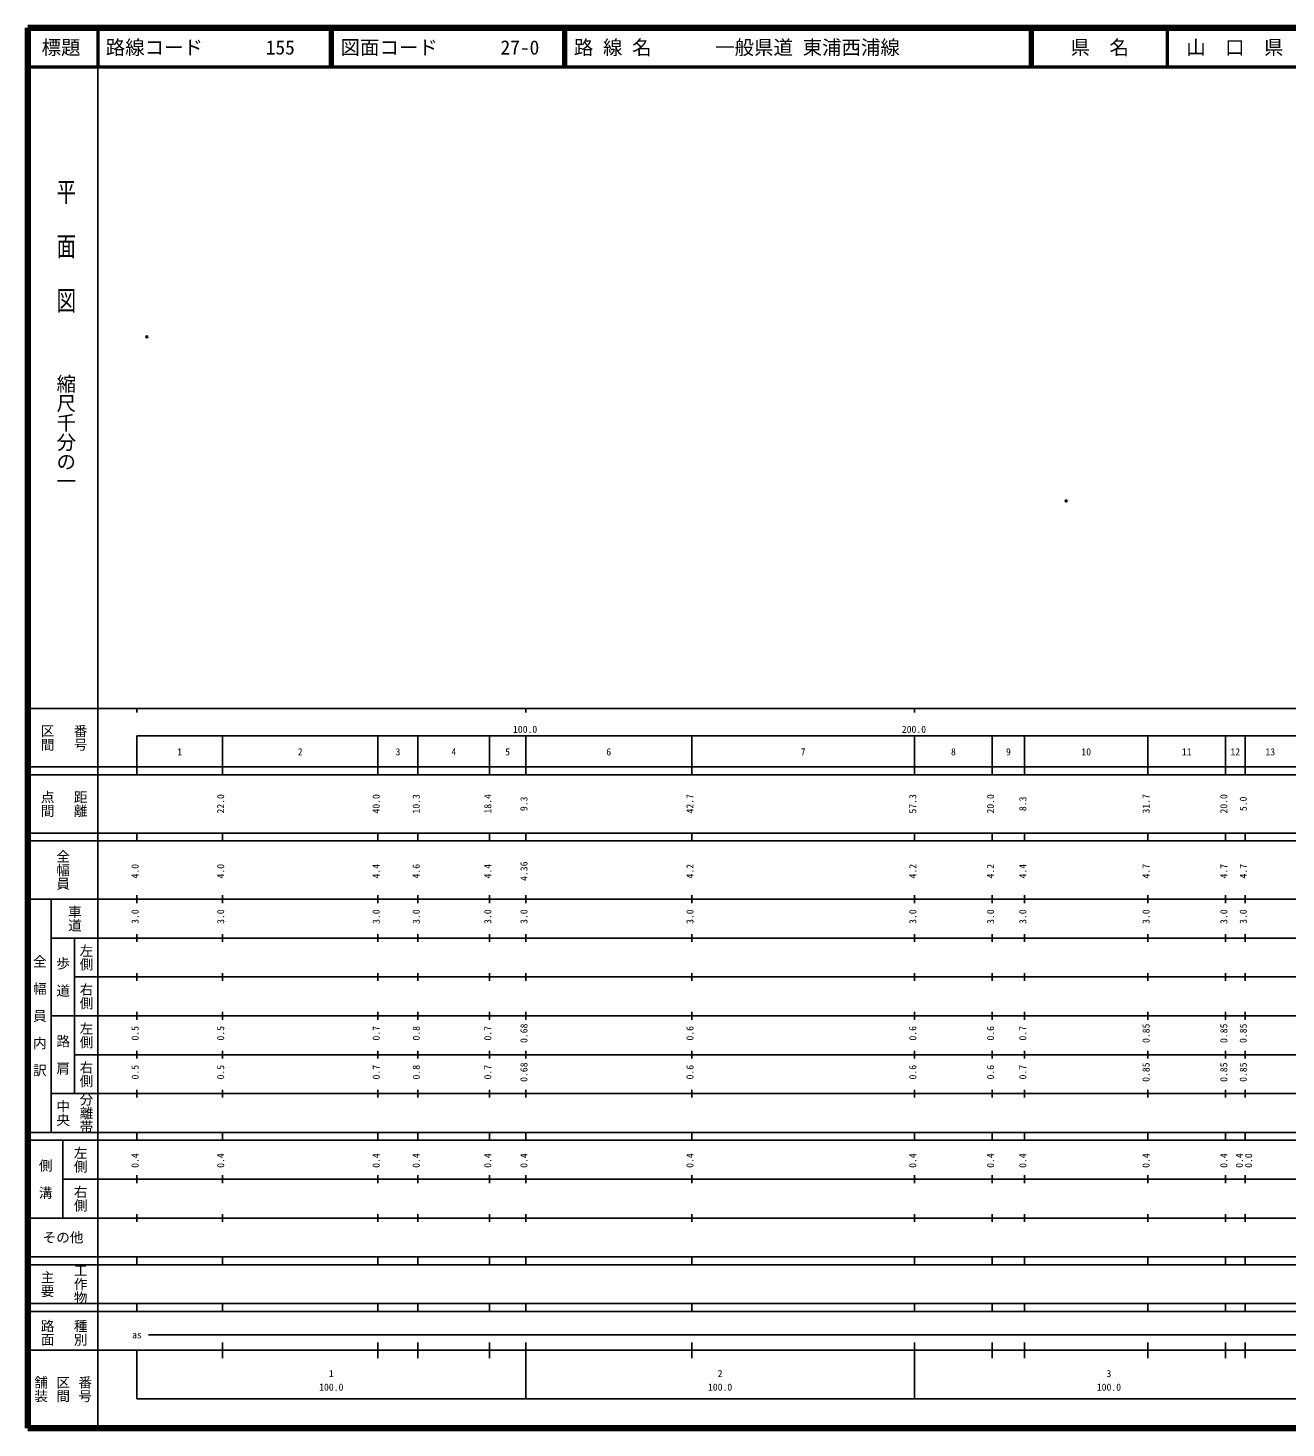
# Model space of a CAD drawing. Units: millimetres on the paper. Extents: x 40 to 680, y 20 to 380.
# Drawn here: x 40 to 363.5, y 20 to 380 of the extents above; entities that cross this region are included whole.
import ezdxf
from ezdxf.enums import TextEntityAlignment as Align

# ---------------------------------------------------------------- set-up
doc = ezdxf.new("R2010")
doc.units = ezdxf.units.MM
doc.header["$PDMODE"] = 32
doc.header["$PDSIZE"] = 0.5
doc.layers.add('M-OTRS', color=6, linetype='Continuous')
doc.layers.add('M-TTL-TXT', color=7, linetype='Continuous')
for name, color, linetype, lineweight in [('M-TTL', 2, 'Continuous', 140), ('M-TTL-BAND', 7, 'Continuous', 25), ('M-TTL-LINE', 7, 'Continuous', 50)]:
    doc.layers.add(name, color=color, linetype=linetype, lineweight=lineweight)
doc.styles.add('@ＭＳ ゴシック', font='')
doc.styles.add('ＭＳ ゴシック', font='')
doc.styles.get('@ＭＳ ゴシック').set_extended_font_data('@MS Gothic')
doc.styles.get('ＭＳ ゴシック').set_extended_font_data('MS Gothic')

msp = doc.modelspace()

# ---------------------------------------------------------------- linework, layer by layer
at = {"layer": 'M-OTRS'}
for p in [(70.537, 300.598), (307.028, 258.378)]:
    msp.add_point(p, dxfattribs=at)
at = {"layer": 'M-TTL'}
for p, q in [((40, 380), (40, 20)), ((680, 380), (40, 380)), ((40, 20), (680, 20))]:
    msp.add_line(p, q, dxfattribs=at)
at = {"layer": 'M-TTL-BAND'}
for p, q in [((58, 370), (58, 20)), ((40, 205), (579, 205)), ((68, 205), (68, 204)), ((168, 205), (168, 204)), ((268, 205), (268, 204)), ((68, 198), (579, 198)), ((68, 198), (68, 188)), ((90, 188), (90, 198)), ((130, 188), (130, 198)), ((140.3, 188), (140.3, 198)), ((158.7, 188), (158.7, 198)), ((168, 188), (168, 198)), ((210.7, 188), (210.7, 198)), ((268, 188), (268, 198)), ((288, 188), (288, 198)), ((296.3, 188), (296.3, 198)), ((328, 188), (328, 198)), ((348, 188), (348, 198)), ((353, 188), (353, 198)), ((40, 190), (579, 190)), ((40, 188), (579, 188)), ((40, 173), (579, 173)), ((68, 171), (68, 173)), ((90, 171), (90, 173)), ((130, 171), (130, 173)), ((140.3, 171), (140.3, 173)), ((158.7, 171), (158.7, 173)), ((168, 171), (168, 173)), ((210.7, 171), (210.7, 173)), ((268, 171), (268, 173)), ((288, 171), (288, 173)), ((296.3, 171), (296.3, 173)), ((328, 171), (328, 173)), ((348, 171), (348, 173)), ((353, 171), (353, 173)), ((40, 171), (579, 171)), ((40, 156), (579, 156)), ((46, 96), (46, 156)), ((68, 155), (68, 157)), ((90, 155), (90, 157)), ((130, 155), (130, 157)), ((140.3, 155), (140.3, 157)), ((158.7, 155), (158.7, 157)), ((168, 155), (168, 157)), ((210.7, 155), (210.7, 157)), ((268, 155), (268, 157)), ((288, 155), (288, 157)), ((296.3, 155), (296.3, 157)), ((328, 155), (328, 157)), ((348, 155), (348, 157)), ((353, 155), (353, 157)), ((46, 146), (579, 146)), ((52, 146), (52, 106)), ((68, 145), (68, 147)), ((90, 145), (90, 147)), ((130, 145), (130, 147)), ((140.3, 145), (140.3, 147)), ((158.7, 145), (158.7, 147)), ((168, 145), (168, 147)), ((210.7, 145), (210.7, 147)), ((268, 145), (268, 147)), ((288, 145), (288, 147)), ((296.3, 145), (296.3, 147)), ((328, 145), (328, 147)), ((348, 145), (348, 147)), ((353, 145), (353, 147)), ((68, 135), (68, 137)), ((90, 135), (90, 137)), ((130, 135), (130, 137)), ((140.3, 135), (140.3, 137)), ((158.7, 135), (158.7, 137)), ((168, 135), (168, 137)), ((210.7, 135), (210.7, 137)), ((268, 135), (268, 137)), ((288, 135), (288, 137)), ((296.3, 135), (296.3, 137)), ((328, 135), (328, 137)), ((348, 135), (348, 137)), ((353, 135), (353, 137)), ((52, 136), (579, 136)), ((46, 126), (579, 126)), ((68, 125), (68, 127)), ((90, 125), (90, 127)), ((130, 125), (130, 127)), ((140.3, 125), (140.3, 127)), ((158.7, 125), (158.7, 127)), ((168, 125), (168, 127)), ((210.7, 125), (210.7, 127)), ((268, 125), (268, 127)), ((288, 125), (288, 127)), ((296.3, 125), (296.3, 127)), ((328, 125), (328, 127)), ((348, 125), (348, 127)), ((353, 125), (353, 127)), ((52, 116), (579, 116)), ((68, 115), (68, 117)), ((90, 115), (90, 117)), ((130, 115), (130, 117)), ((140.3, 115), (140.3, 117)), ((158.7, 115), (158.7, 117)), ((168, 115), (168, 117)), ((210.7, 115), (210.7, 117)), ((268, 115), (268, 117)), ((288, 115), (288, 117)), ((296.3, 115), (296.3, 117)), ((328, 115), (328, 117)), ((348, 115), (348, 117)), ((353, 115), (353, 117)), ((46, 106), (579, 106)), ((68, 105), (68, 107)), ((90, 105), (90, 107)), ((130, 105), (130, 107)), ((140.3, 105), (140.3, 107)), ((158.7, 105), (158.7, 107)), ((168, 105), (168, 107)), ((210.7, 105), (210.7, 107)), ((268, 105), (268, 107)), ((288, 105), (288, 107)), ((296.3, 105), (296.3, 107)), ((328, 105), (328, 107)), ((348, 105), (348, 107)), ((353, 105), (353, 107)), ((40, 96), (579, 96)), ((40, 94), (579, 94)), ((49, 94), (49, 74)), ((68, 94), (68, 96)), ((90, 94), (90, 96)), ((130, 94), (130, 96)), ((140.3, 94), (140.3, 96)), ((158.7, 94), (158.7, 96)), ((168, 94), (168, 96)), ((210.7, 94), (210.7, 96)), ((268, 94), (268, 96)), ((288, 94), (288, 96)), ((296.3, 94), (296.3, 96)), ((328, 94), (328, 96)), ((348, 94), (348, 96)), ((353, 94), (353, 96)), ((49, 84), (579, 84)), ((68, 83), (68, 85)), ((90, 83), (90, 85)), ((130, 83), (130, 85)), ((140.3, 83), (140.3, 85)), ((158.7, 83), (158.7, 85)), ((168, 83), (168, 85)), ((210.7, 83), (210.7, 85)), ((268, 83), (268, 85)), ((288, 83), (288, 85)), ((296.3, 83), (296.3, 85)), ((328, 83), (328, 85)), ((348, 83), (348, 85)), ((353, 83), (353, 85)), ((40, 74), (579, 74)), ((68, 73), (68, 75)), ((90, 73), (90, 75)), ((130, 73), (130, 75)), ((140.3, 73), (140.3, 75)), ((158.7, 73), (158.7, 75)), ((168, 73), (168, 75)), ((210.7, 73), (210.7, 75)), ((268, 73), (268, 75)), ((288, 73), (288, 75)), ((296.3, 73), (296.3, 75)), ((328, 73), (328, 75)), ((348, 73), (348, 75)), ((353, 73), (353, 75)), ((40, 64), (579, 64)), ((40, 62), (579, 62)), ((68, 62), (68, 64)), ((90, 62), (90, 64)), ((130, 62), (130, 64)), ((140.3, 62), (140.3, 64)), ((158.7, 62), (158.7, 64)), ((168, 62), (168, 64)), ((210.7, 62), (210.7, 64)), ((268, 62), (268, 64)), ((288, 62), (288, 64)), ((296.3, 62), (296.3, 64)), ((328, 62), (328, 64)), ((348, 62), (348, 64)), ((353, 62), (353, 64)), ((40, 52), (579, 52)), ((68, 50), (68, 52)), ((90, 50), (90, 52)), ((130, 50), (130, 52)), ((140.3, 50), (140.3, 52)), ((158.7, 50), (158.7, 52)), ((168, 50), (168, 52)), ((210.7, 50), (210.7, 52)), ((268, 50), (268, 52)), ((288, 50), (288, 52)), ((296.3, 50), (296.3, 52)), ((328, 50), (328, 52)), ((348, 50), (348, 52)), ((353, 50), (353, 52)), ((40, 50), (579, 50)), ((71, 44), (495.5, 44)), ((40, 40), (579, 40)), ((68, 40), (68, 27.5)), ((90, 38), (90, 42)), ((130, 38), (130, 42)), ((140.3, 38), (140.3, 42)), ((158.7, 38), (158.7, 42)), ((168, 27.5), (168, 42)), ((210.7, 38), (210.7, 42)), ((268, 27.5), (268, 42)), ((288, 38), (288, 42)), ((296.3, 38), (296.3, 42)), ((328, 38), (328, 42)), ((348, 38), (348, 42)), ((353, 38), (353, 42)), ((68, 27.5), (579, 27.5))]:
    msp.add_line(p, q, dxfattribs=at)
at = {"layer": 'M-TTL-LINE'}
for p, q in [((58, 380), (58, 370)), ((117.75, 380), (117.75, 370)), ((118.25, 380), (118.25, 370)), ((177.75, 380), (177.75, 370)), ((178.25, 380), (178.25, 370)), ((297.75, 380), (297.75, 370)), ((298.25, 380), (298.25, 370)), ((333, 380), (333, 370)), ((40, 370), (680, 370))]:
    msp.add_line(p, q, dxfattribs=at)

# ---------------------------------------------------------------- texts
at = {"layer": 'M-TTL-BAND', "style": '@ＭＳ ゴシック', "width": 1.4}
msp.add_text('平  面  図', height=3.666, rotation=270, dxfattribs=at).set_placement((49.777, 306.475), align=Align.MIDDLE_RIGHT)
at = {"layer": 'M-TTL-BAND', "style": '@ＭＳ ゴシック'}
msp.add_text('縮尺千分の一', height=3.666, rotation=270, dxfattribs=at).set_placement((49.777, 261.03), align=Align.MIDDLE_RIGHT)
for s, p in [('区間', (45, 197.5)), ('番号', (53.5, 197.5)), ('点間', (45, 180.5)), ('距離', (53.5, 180.5)), ('全幅員', (49, 163.5)), ('車道', (52, 151)), ('左側', (55, 141)), ('全\u3000幅\u3000員\u3000内\u3000訳', (43, 126)), ('歩\u3000道', (49, 136)), ('右側', (55, 131)), ('左側', (55, 121)), ('路\u3000肩', (49, 116)), ('右側', (55, 111)), ('分離帯', (55, 101)), ('中央', (49, 101)), ('左側', (53.5, 89)), ('側\u3000溝', (44.5, 84)), ('右側', (53.5, 79)), ('工作物', (53.5, 57)), ('主要', (45, 57)), ('路面', (45, 44.5)), ('種別', (53.5, 44.5)), ('舗装', (43.333, 30)), ('区間', (49, 30)), ('番号', (54.667, 30))]:
    msp.add_text(s, height=2.566, rotation=270, dxfattribs=at).set_placement(p, align=Align.MIDDLE_CENTER)
at = {"layer": 'M-TTL-BAND', "style": 'ＭＳ ゴシック'}
for s, p in [('100.0', (167.844, 198.195)), ('200.0', (267.844, 198.195)), ('1', (79, 192.405)), ('2', (110, 192.405)), ('3', (135.15, 192.405)), ('4', (149.5, 192.405)), ('5', (163.35, 192.405)), ('6', (189.35, 192.405)), ('7', (239.35, 192.405)), ('8', (278, 192.405)), ('9', (292.15, 192.405)), ('10', (312.15, 192.405)), ('11', (338, 192.405)), ('12', (350.5, 192.405)), ('13', (359.5, 192.405)), ('as', (68, 42.5)), ('1', (118, 32.523)), ('2', (218, 32.523)), ('3', (318, 32.523)), ('100.0', (118, 29.033)), ('100.0', (218, 29.033)), ('100.0', (318, 29.033))]:
    msp.add_text(s, height=1.833, dxfattribs=at).set_placement(p, align=Align.BOTTOM_CENTER)
for s, p in [('22.0', (91, 180.5)), ('40.0', (131, 180.5)), ('10.3', (141.3, 180.5)), ('18.4', (159.7, 180.5)), ('9.3', (169, 180.5)), ('42.7', (211.7, 180.5)), ('57.3', (269, 180.5)), ('20.0', (289, 180.5)), ('8.3', (297.3, 180.5)), ('31.7', (329, 180.5)), ('20.0', (349, 180.5)), ('5.0', (354, 180.5)), ('4.0', (69, 163.174)), ('4.0', (91, 163.174)), ('4.4', (131, 163.174)), ('4.6', (141.3, 163.174)), ('4.4', (159.7, 163.174)), ('4.36', (169, 163.174)), ('4.2', (211.7, 163.174)), ('4.2', (269, 163.174)), ('4.2', (289, 163.174)), ('4.4', (297.3, 163.174)), ('4.7', (329, 163.174)), ('4.7', (349, 163.174)), ('4.7', (354, 163.174)), ('3.0', (69, 151.5)), ('3.0', (91, 151.5)), ('3.0', (131, 151.5)), ('3.0', (141.3, 151.5)), ('3.0', (159.7, 151.5)), ('3.0', (169, 151.5)), ('3.0', (211.7, 151.5)), ('3.0', (269, 151.5)), ('3.0', (289, 151.5)), ('3.0', (297.3, 151.5)), ('3.0', (329, 151.5)), ('3.0', (349, 151.5)), ('3.0', (354, 151.5)), ('0.5', (69, 121.5)), ('0.5', (91, 121.5)), ('0.7', (131, 121.5)), ('0.8', (141.3, 121.5)), ('0.7', (159.7, 121.5)), ('0.68', (169, 121.5)), ('0.6', (211.7, 121.5)), ('0.6', (269, 121.5)), ('0.6', (289, 121.5)), ('0.7', (297.3, 121.5)), ('0.85', (329, 121.5)), ('0.85', (349, 121.5)), ('0.85', (354, 121.5)), ('0.5', (69, 111.5)), ('0.5', (91, 111.5)), ('0.7', (131, 111.5)), ('0.8', (141.3, 111.5)), ('0.7', (159.7, 111.5)), ('0.68', (169, 111.5)), ('0.6', (211.7, 111.5)), ('0.6', (269, 111.5)), ('0.6', (289, 111.5)), ('0.7', (297.3, 111.5)), ('0.85', (329, 111.5)), ('0.85', (349, 111.5)), ('0.85', (354, 111.5)), ('0.4', (69, 88.764)), ('0.4', (91, 88.764)), ('0.4', (131, 88.764)), ('0.4', (141.3, 88.764)), ('0.4', (159.7, 88.764)), ('0.4', (169, 88.764)), ('0.4', (211.7, 88.764)), ('0.4', (269, 88.764)), ('0.4', (289, 88.764)), ('0.4', (297.3, 88.764)), ('0.4', (329, 88.764)), ('0.4', (349, 88.764)), ('0.4', (353, 88.764)), ('0.0', (355.37, 88.764))]:
    msp.add_text(s, height=1.833, rotation=90, dxfattribs=at).set_placement(p, align=Align.BOTTOM_CENTER)
msp.add_text('その他', height=2.566, dxfattribs=at).set_placement((49, 69), align=Align.MIDDLE_CENTER)
at = {"layer": 'M-TTL-TXT', "style": 'ＭＳ ゴシック'}
for s, p in [('標題', (48.5, 375)), ('県\u3000名', (315.625, 375)), ('山\u3000口\u3000県', (350.375, 375))]:
    msp.add_text(s, height=3.666, dxfattribs=at).set_placement(p, align=Align.MIDDLE_CENTER)
for s, p in [('路線コード', (60, 375)), ('155', (101.142, 375)), ('図面コード', (120.38, 375)), ('27-0', (161.521, 375)), ('路 線 名', (180.38, 375)), ('一般県道 東浦西浦線', (216.734, 375))]:
    msp.add_text(s, height=3.666, dxfattribs=at).set_placement(p, align=Align.MIDDLE_LEFT)

doc.saveas('drawing.dxf')
